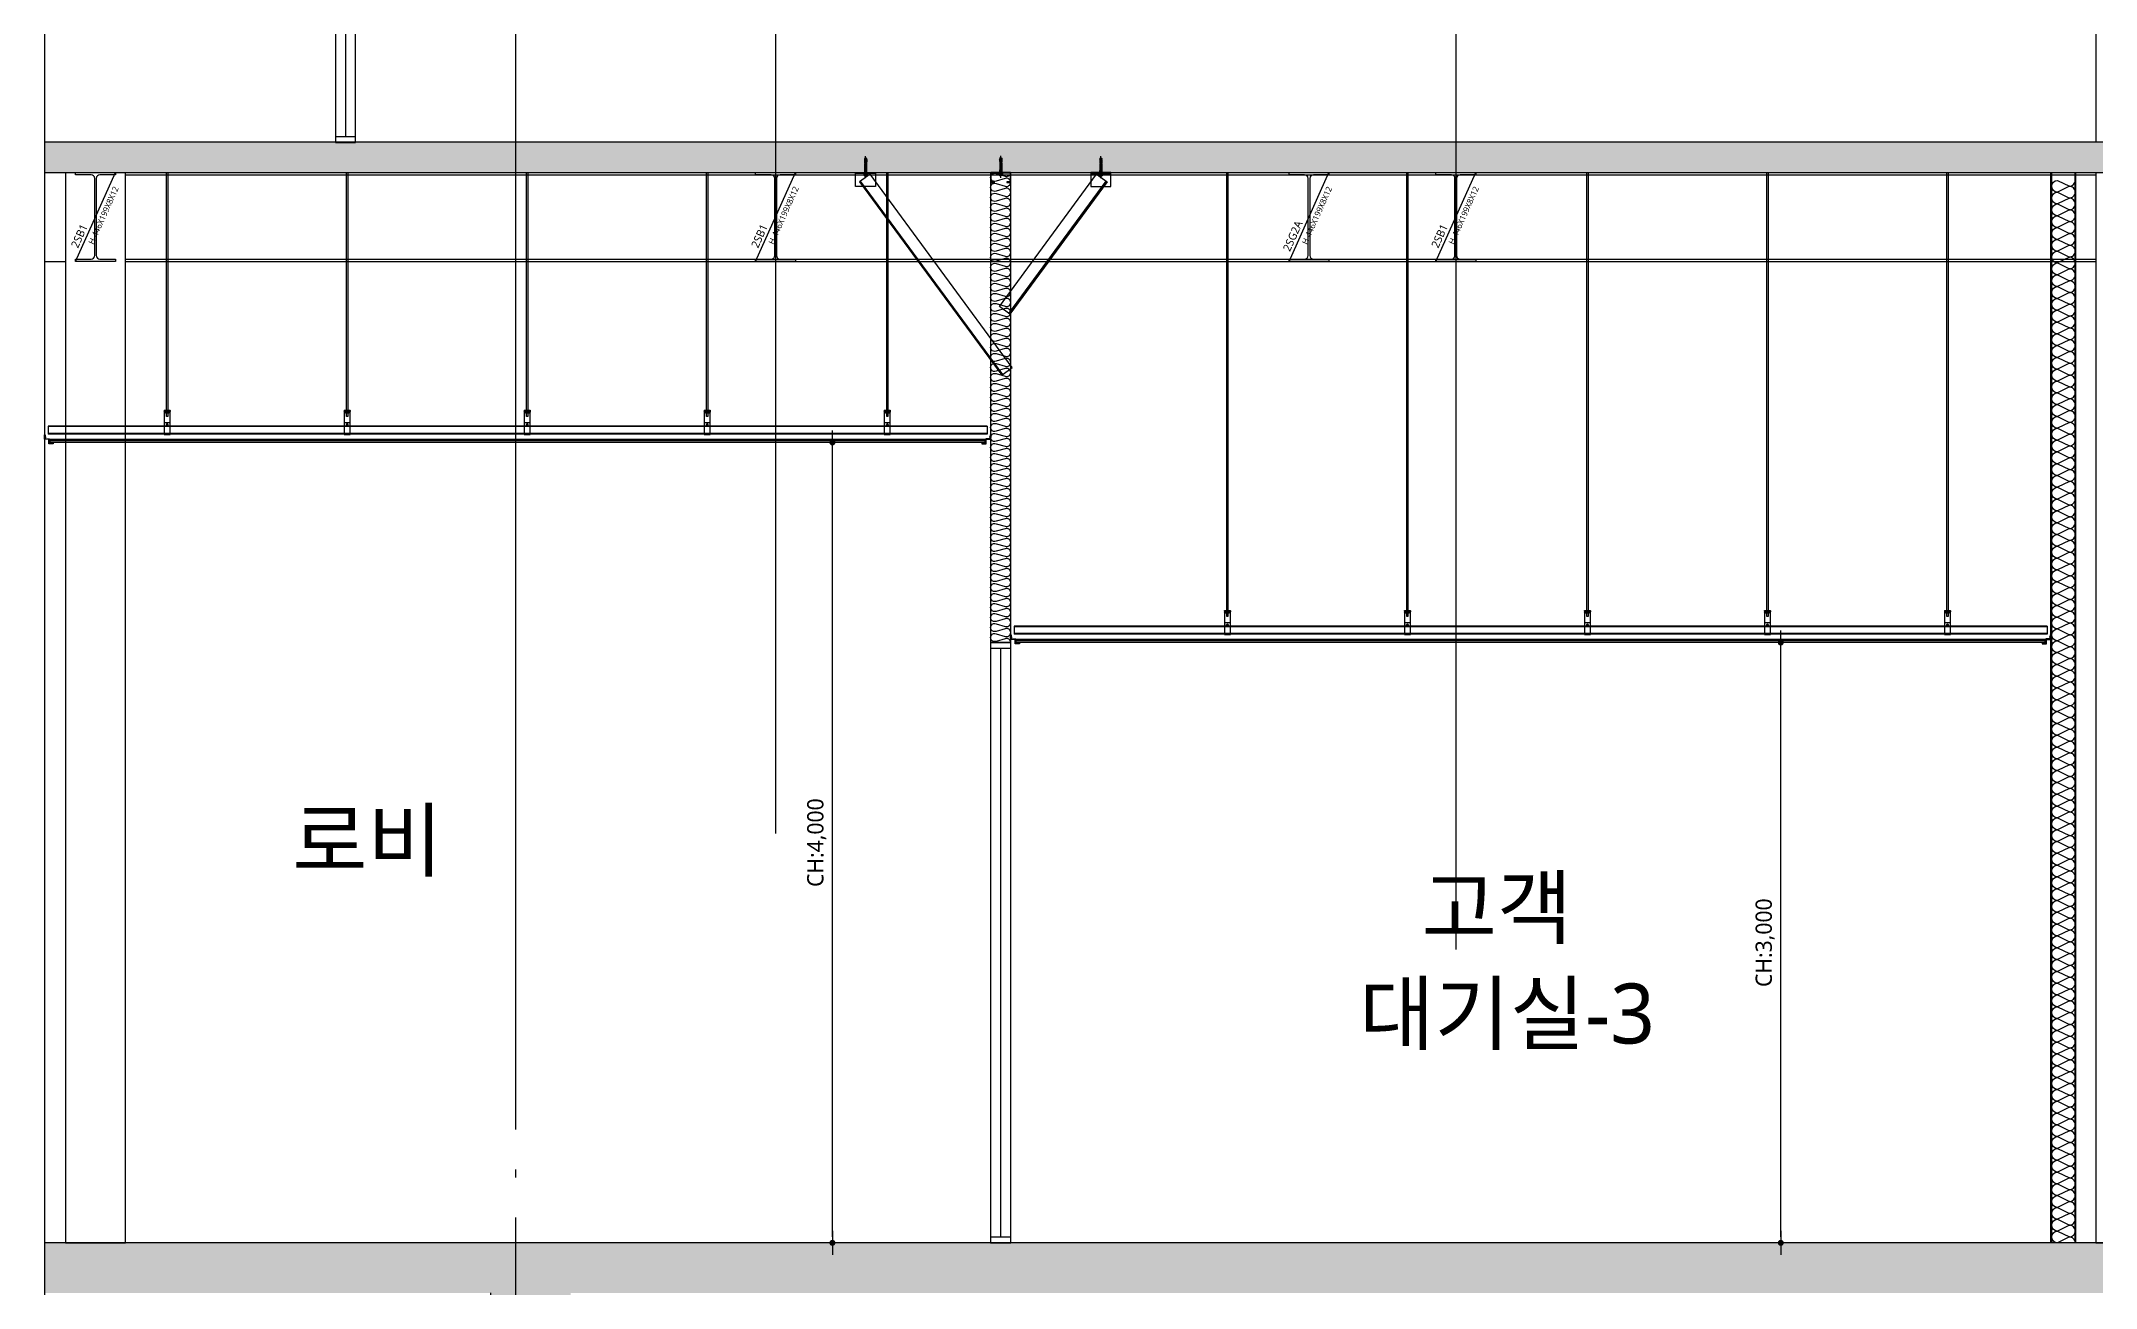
# Model space of a CAD drawing. Header units: millimetres. Extents: x 0 to 672800, y 0 to 118800.
# Drawn here: x 573920 to 584192, y 71770 to 78001 of the extents above; entities that cross this region are included whole.
import ezdxf
from ezdxf.enums import TextEntityAlignment as Align

# ---------------------------------------------------------------- set-up
doc = ezdxf.new("R2010")
doc.units = ezdxf.units.MM
doc.header["$LTSCALE"] = 200
doc.linetypes.add('CEN-GAUN', pattern=[32.2, 30, -1, 0.2, -1])
doc.layers.get('DEFPOINTS').update_dxf_attribs({"color": 137})
for name, color, linetype in [('0-S-col', 4, 'Continuous'), ('09GIRDER', 2, 'Continuous'), ('A-CON', 2, 'Continuous'), ('A-DET', 5, 'Continuous'), ('A-FLOR-STUD', 9, 'Continuous'), ('A-MET', 4, 'Continuous'), ('A-wall-유리파티션', 5, 'Continuous'), ('A_ME_B&N', 6, 'Continuous'), ('A_WAL_AS', 4, 'Continuous'), ('CEILING', 6, 'Continuous'), ('CEN', 1, 'CEN-GAUN'), ('ELE-6', 6, 'Continuous'), ('ELE-STL', 252, 'Continuous'), ('HAT-254', 254, 'Continuous'), ('HAT-INS', 252, 'Continuous'), ('Insul', 252, 'Continuous'), ('S-253', 252, 'Continuous'), ('WALL-GLASS', 4, 'Continuous')]:
    doc.layers.add(name, color=color, linetype=linetype)
doc.layers.add('check', color=61, linetype='Continuous', plot=False)
doc.layers.add('TXT-1', color=137, linetype='Continuous', plot=False)
doc.styles.add('$0$스타일1', font='malgun.ttf')
doc.styles.add('스타일1', font='malgun.ttf')
doc.dimstyles.new('CJA', dxfattribs={"dimscale": 300, "dimtxt": 2.7, "dimasz": 1, "dimexe": 2, "dimexo": 3, "dimgap": 1, "dimtad": 1, "dimdec": 0, "dimzin": 1, "dimdsep": 46, "dimlunit": 6, "dimtxsty": '$0$스타일1', "dimblk": 'CJDOT', "dimcen": 0.09, "dimdle": 1, "dimclrd": 256, "dimclre": 256, "dimclrt": 3, "dimadec": 0, "dimazin": 0, "dimtfac": 1, "dimtdec": 0, "dimtix": 1, "dimtmove": 2, "dimatfit": 3, "dimldrblk": 'CJDOT', "dimfxl": 1, "dimtolj": 1, "dimtzin": 1, "dimarcsym": 0})

# ---------------------------------------------------------------- blocks, each defined once
blk = doc.blocks.new('*U307')
at = {"layer": 'HAT-INS'}
for points in [[(0, 0, 0.414214), (0.25, 0.25), (0, 0.75, -1), (0.5, 0.75), (0.25, 0.25, 0.414214), (0.5, 0)], [(0.5, 0, 0.414214), (0.75, 0.25), (0.5, 0.75, -1), (1, 0.75), (0.75, 0.25, 0.414214), (1, 0)], [(1, 0, 0.414214), (1.25, 0.25), (1, 0.75, -1), (1.5, 0.75), (1.25, 0.25, 0.414214), (1.5, 0)], [(1.5, 0, 0.414214), (1.75, 0.25), (1.5, 0.75, -1), (2, 0.75), (1.75, 0.25, 0.414214), (2, 0)], [(2, 0, 0.414214), (2.25, 0.25), (2, 0.75, -1), (2.5, 0.75), (2.25, 0.25, 0.414214), (2.5, 0)], [(2.5, 0, 0.414214), (2.75, 0.25), (2.5, 0.75, -1), (3, 0.75), (2.75, 0.25, 0.414214), (3, 0)], [(3, 0, 0.414214), (3.25, 0.25), (3, 0.75, -1), (3.5, 0.75), (3.25, 0.25, 0.414214), (3.5, 0)], [(3.5, 0, 0.414214), (3.75, 0.25), (3.5, 0.75, -1), (4, 0.75), (3.75, 0.25, 0.414214), (4, 0)], [(4, 0, 0.414214), (4.25, 0.25), (4, 0.75, -1), (4.5, 0.75), (4.25, 0.25, 0.414214), (4.5, 0)], [(4.5, 0, 0.414214), (4.75, 0.25), (4.5, 0.75, -1), (5, 0.75), (4.75, 0.25, 0.414214), (5, 0)], [(5, 0, 0.414214), (5.25, 0.25), (5, 0.75, -1), (5.5, 0.75), (5.25, 0.25, 0.414214), (5.5, 0)], [(5.5, 0, 0.414214), (5.75, 0.25), (5.5, 0.75, -1), (6, 0.75), (5.75, 0.25, 0.414214), (6, 0)], [(6, 0, 0.414214), (6.25, 0.25), (6, 0.75, -1), (6.5, 0.75), (6.25, 0.25, 0.414214), (6.5, 0)], [(6.5, 0, 0.414214), (6.75, 0.25), (6.5, 0.75, -1), (7, 0.75), (6.75, 0.25, 0.414214), (7, 0)], [(7, 0, 0.414214), (7.25, 0.25), (7, 0.75, -1), (7.5, 0.75), (7.25, 0.25, 0.414214), (7.5, 0)], [(7.5, 0, 0.414214), (7.75, 0.25), (7.5, 0.75, -1), (8, 0.75), (7.75, 0.25, 0.414214), (8, 0)], [(8, 0, 0.414214), (8.25, 0.25), (8, 0.75, -1), (8.5, 0.75), (8.25, 0.25, 0.414214), (8.5, 0)], [(8.5, 0, 0.414214), (8.75, 0.25), (8.5, 0.75, -1), (9, 0.75), (8.75, 0.25, 0.414214), (9, 0)], [(9, 0, 0.414214), (9.25, 0.25), (9, 0.75, -1), (9.5, 0.75), (9.25, 0.25, 0.414214), (9.5, 0)], [(9.5, 0, 0.414214), (9.75, 0.25), (9.5, 0.75, -1), (10, 0.75), (9.75, 0.25, 0.414214), (10, 0)], [(10, 0, 0.414214), (10.25, 0.25), (10, 0.75, -1), (10.5, 0.75), (10.25, 0.25, 0.414214), (10.5, 0)], [(10.5, 0, 0.414214), (10.75, 0.25), (10.5, 0.75, -1), (11, 0.75), (10.75, 0.25, 0.414214), (11, 0)], [(11, 0, 0.414214), (11.25, 0.25), (11, 0.75, -1), (11.5, 0.75), (11.25, 0.25, 0.414214), (11.5, 0)], [(11.5, 0, 0.414214), (11.75, 0.25), (11.5, 0.75, -1), (12, 0.75), (11.75, 0.25, 0.414214), (12, 0)], [(12, 0, 0.414214), (12.25, 0.25), (12, 0.75, -1), (12.5, 0.75), (12.25, 0.25, 0.414214), (12.5, 0)], [(12.5, 0, 0.414214), (12.75, 0.25), (12.5, 0.75, -1), (13, 0.75), (12.75, 0.25, 0.414214), (13, 0)], [(13, 0, 0.414214), (13.25, 0.25), (13, 0.75, -1), (13.5, 0.75), (13.25, 0.25, 0.414214), (13.5, 0)], [(13.5, 0, 0.414214), (13.75, 0.25), (13.5, 0.75, -1), (14, 0.75), (13.75, 0.25, 0.414214), (14, 0)], [(14, 0, 0.414214), (14.25, 0.25), (14, 0.75, -1), (14.5, 0.75), (14.25, 0.25, 0.414214), (14.5, 0)], [(14.5, 0, 0.414214), (14.75, 0.25), (14.5, 0.75, -1), (15, 0.75), (14.75, 0.25, 0.414214), (15, 0)], [(15, 0, 0.414214), (15.25, 0.25), (15, 0.75, -1), (15.5, 0.75), (15.25, 0.25, 0.414214), (15.5, 0)], [(15.5, 0, 0.414214), (15.75, 0.25), (15.5, 0.75, -1), (16, 0.75), (15.75, 0.25, 0.414214), (16, 0)], [(16, 0, 0.414214), (16.25, 0.25), (16, 0.75, -1), (16.5, 0.75), (16.25, 0.25, 0.414214), (16.5, 0)], [(16.5, 0, 0.414214), (16.75, 0.25), (16.5, 0.75, -1), (17, 0.75), (16.75, 0.25, 0.414214), (17, 0)], [(17, 0, 0.414214), (17.25, 0.25), (17, 0.75, -1), (17.5, 0.75), (17.25, 0.25, 0.414214), (17.5, 0)], [(17.5, 0, 0.414214), (17.75, 0.25), (17.5, 0.75, -1), (18, 0.75), (17.75, 0.25, 0.414214), (18, 0)], [(18, 0, 0.414214), (18.25, 0.25), (18, 0.75, -1), (18.5, 0.75), (18.25, 0.25, 0.414214), (18.5, 0)], [(18.5, 0, 0.414214), (18.75, 0.25), (18.5, 0.75, -1), (19, 0.75), (18.75, 0.25, 0.414214), (19, 0)], [(19, 0, 0.414214), (19.25, 0.25), (19, 0.75, -1), (19.5, 0.75), (19.25, 0.25, 0.414214), (19.5, 0)], [(19.5, 0, 0.414214), (19.75, 0.25), (19.5, 0.75, -1), (20, 0.75), (19.75, 0.25, 0.414214), (20, 0)], [(20, 0, 0.414214), (20.25, 0.25), (20, 0.75, -1), (20.5, 0.75), (20.25, 0.25, 0.414214), (20.5, 0)], [(20.5, 0, 0.414214), (20.75, 0.25), (20.5, 0.75, -1), (21, 0.75), (20.75, 0.25, 0.414214), (21, 0)], [(21, 0, 0.414214), (21.25, 0.25), (21, 0.75, -1), (21.5, 0.75), (21.25, 0.25, 0.414214), (21.5, 0)], [(21.5, 0, 0.414214), (21.75, 0.25), (21.5, 0.75, -1), (22, 0.75), (21.75, 0.25, 0.414214), (22, 0)], [(22, 0, 0.414214), (22.25, 0.25), (22, 0.75, -1), (22.5, 0.75), (22.25, 0.25, 0.414214), (22.5, 0)], [(22.5, 0, 0.414214), (22.75, 0.25), (22.5, 0.75, -1), (23, 0.75), (22.75, 0.25, 0.414214), (23, 0)], [(23, 0, 0.414214), (23.25, 0.25), (23, 0.75, -1), (23.5, 0.75), (23.25, 0.25, 0.414214), (23.5, 0)], [(23.5, 0, 0.414214), (23.75, 0.25), (23.5, 0.75, -1), (24, 0.75), (23.75, 0.25, 0.414214), (24, 0)], [(24, 0, 0.414214), (24.25, 0.25), (24, 0.75, -1), (24.5, 0.75), (24.25, 0.25, 0.414214), (24.5, 0)], [(24.5, 0, 0.414214), (24.75, 0.25), (24.5, 0.75, -1), (25, 0.75), (24.75, 0.25, 0.414214), (25, 0)], [(25, 0, 0.414214), (25.25, 0.25), (25, 0.75, -1), (25.5, 0.75), (25.25, 0.25, 0.414214), (25.5, 0)], [(25.5, 0, 0.414214), (25.75, 0.25), (25.5, 0.75, -1), (26, 0.75), (25.75, 0.25, 0.414214), (26, 0)], [(26, 0, 0.414214), (26.25, 0.25), (26, 0.75, -1), (26.5, 0.75), (26.25, 0.25, 0.414214), (26.5, 0)], [(26.5, 0, 0.414214), (26.75, 0.25), (26.5, 0.75, -1), (27, 0.75), (26.75, 0.25, 0.414214), (27, 0)], [(27, 0, 0.414214), (27.25, 0.25), (27, 0.75, -1), (27.5, 0.75), (27.25, 0.25, 0.414214), (27.5, 0)], [(27.5, 0, 0.414214), (27.75, 0.25), (27.5, 0.75, -1), (28, 0.75), (27.75, 0.25, 0.414214), (28, 0)], [(28, 0, 0.414214), (28.25, 0.25), (28, 0.75, -1), (28.5, 0.75), (28.25, 0.25, 0.414214), (28.5, 0)], [(28.5, 0, 0.414214), (28.75, 0.25), (28.5, 0.75, -1), (29, 0.75), (28.75, 0.25, 0.414214), (29, 0)], [(29, 0, 0.414214), (29.25, 0.25), (29, 0.75, -1), (29.5, 0.75), (29.25, 0.25, 0.414214), (29.5, 0)], [(29.5, 0, 0.414214), (29.75, 0.25), (29.5, 0.75, -1), (30, 0.75), (29.75, 0.25, 0.414214), (30, 0)], [(30, 0, 0.414214), (30.25, 0.25), (30, 0.75, -1), (30.5, 0.75), (30.25, 0.25, 0.414214), (30.5, 0)], [(30.5, 0, 0.414214), (30.75, 0.25), (30.5, 0.75, -1), (31, 0.75), (30.75, 0.25, 0.414214), (31, 0)], [(31, 0, 0.414214), (31.25, 0.25), (31, 0.75, -1), (31.5, 0.75), (31.25, 0.25, 0.414214), (31.5, 0)], [(31.5, 0, 0.414214), (31.75, 0.25), (31.5, 0.75, -1), (32, 0.75), (31.75, 0.25, 0.414214), (32, 0)], [(32, 0, 0.414214), (32.25, 0.25), (32, 0.75, -1), (32.5, 0.75), (32.25, 0.25, 0.414214), (32.5, 0)], [(32.5, 0, 0.414214), (32.75, 0.25), (32.5, 0.75, -1), (33, 0.75), (32.75, 0.25, 0.414214), (33, 0)], [(33, 0, 0.414214), (33.25, 0.25), (33, 0.75, -1), (33.5, 0.75), (33.25, 0.25, 0.414214), (33.5, 0)], [(33.5, 0, 0.414214), (33.75, 0.25), (33.5, 0.75, -1), (34, 0.75), (33.75, 0.25, 0.414214), (34, 0)], [(34, 0, 0.414214), (34.25, 0.25), (34, 0.75, -1), (34.5, 0.75), (34.25, 0.25, 0.414214), (34.5, 0)], [(34.5, 0, 0.414214), (34.75, 0.25), (34.5, 0.75, -1), (35, 0.75), (34.75, 0.25, 0.414214), (35, 0)], [(35, 0, 0.414214), (35.25, 0.25), (35, 0.75, -1), (35.5, 0.75), (35.25, 0.25, 0.414214), (35.5, 0)], [(35.5, 0, 0.414214), (35.75, 0.25), (35.5, 0.75, -1), (36, 0.75), (35.75, 0.25, 0.414214), (36, 0)], [(36, 0, 0.414214), (36.25, 0.25), (36, 0.75, -1), (36.5, 0.75), (36.25, 0.25, 0.414214), (36.5, 0)], [(36.5, 0, 0.414214), (36.75, 0.25), (36.5, 0.75, -1), (37, 0.75), (36.75, 0.25, 0.414214), (37, 0)], [(37, 0, 0.414214), (37.25, 0.25), (37, 0.75, -1), (37.5, 0.75), (37.25, 0.25, 0.414214), (37.5, 0)], [(37.5, 0, 0.414214), (37.75, 0.25), (37.5, 0.75, -1), (38, 0.75), (37.75, 0.25, 0.414214), (38, 0)], [(38, 0, 0.414214), (38.25, 0.25), (38, 0.75, -1), (38.5, 0.75), (38.25, 0.25, 0.414214), (38.5, 0)], [(38.5, 0, 0.414214), (38.75, 0.25), (38.5, 0.75, -1), (39, 0.75), (38.75, 0.25, 0.414214), (39, 0)], [(39, 0, 0.414214), (39.25, 0.25), (39, 0.75, -1), (39.5, 0.75), (39.25, 0.25, 0.414214), (39.5, 0)], [(39.5, 0, 0.414214), (39.75, 0.25), (39.5, 0.75, -1), (40, 0.75), (39.75, 0.25, 0.414214), (40, 0)], [(40, 0, 0.414214), (40.25, 0.25), (40, 0.75, -1), (40.5, 0.75), (40.25, 0.25, 0.414214), (40.5, 0)], [(40.5, 0, 0.414214), (40.75, 0.25), (40.5, 0.75, -1), (41, 0.75), (40.75, 0.25, 0.414214), (41, 0)], [(41, 0, 0.414214), (41.25, 0.25), (41, 0.75, -1), (41.5, 0.75), (41.25, 0.25, 0.414214), (41.5, 0)], [(41.5, 0, 0.414214), (41.75, 0.25), (41.5, 0.75, -1), (42, 0.75), (41.75, 0.25, 0.414214), (42, 0)], [(42, 0, 0.414214), (42.25, 0.25), (42, 0.75, -1), (42.5, 0.75), (42.25, 0.25, 0.414214), (42.5, 0)], [(42.5, 0, 0.414214), (42.75, 0.25), (42.5, 0.75, -1), (43, 0.75), (42.75, 0.25, 0.414214), (43, 0)], [(43, 0, 0.414214), (43.25, 0.25), (43, 0.75, -1), (43.5, 0.75), (43.25, 0.25, 0.414214), (43.5, 0)], [(43.5, 0, 0.414214), (43.75, 0.25), (43.5, 0.75, -1), (44, 0.75), (43.75, 0.25, 0.414214), (44, 0)], [(44, 0, 0.414214), (44.25, 0.25), (44, 0.75, -1), (44.5, 0.75), (44.25, 0.25, 0.414214), (44.5, 0)], [(44.5, 0, 0.414214), (44.75, 0.25), (44.5, 0.75, -1), (45, 0.75), (44.75, 0.25, 0.414214), (45, 0)]]:
    blk.add_lwpolyline(points, format="xyb", dxfattribs=at)
blk = doc.blocks.new('*U192')
at = {"color": 1}
for p, q in [((304, 11), (316, 11)), ((5042, 11), (5030, 11)), ((336, -1), (5010, -1)), ((336, -16), (336, -1)), ((336, -8), (5010, -8)), ((336, -16), (5010, -16)), ((5010, -16), (5010, -1))]:
    blk.add_line(p, q, dxfattribs=at)
at = {"color": 8}
for p, q in [((326, 66), (326, 26)), ((326, 66), (5020, 66)), ((326, 63), (5020, 63)), ((326, 29), (5020, 29)), ((326, 26), (5020, 26)), ((840, 84), (810, 84)), ((832, 72), (818, 72)), ((825, 78), (825, 66)), ((1740, 84), (1710, 84)), ((1732, 72), (1718, 72)), ((1725, 78), (1725, 66)), ((2640, 84), (2610, 84)), ((2632, 72), (2618, 72)), ((2625, 78), (2625, 66)), ((3540, 84), (3510, 84)), ((3532, 72), (3518, 72)), ((3525, 78), (3525, 66)), ((4440, 84), (4410, 84)), ((4432, 72), (4418, 72)), ((4425, 78), (4425, 66)), ((5020, 66), (5020, 26))]:
    blk.add_line(p, q, dxfattribs=at)
for points in [[(822, 1334), (822, 114), (828, 114), (828, 1334)], [(1722, 1334), (1722, 114), (1728, 114), (1728, 1334)], [(2622, 1334), (2622, 114), (2628, 114), (2628, 1334)], [(3522, 1334), (3522, 114), (3528, 114), (3528, 1334)], [(4422, 1334), (4422, 114), (4428, 114), (4428, 1334)], [(840, 143), (839, 145), (811, 145), (810, 143), (810, 138), (811, 136), (839, 136), (840, 138), (810, 138)], [(816, 136), (816, 131), (834, 131), (834, 136)], [(1740, 143), (1739, 145), (1711, 145), (1710, 143), (1710, 138), (1711, 136), (1739, 136), (1740, 138), (1710, 138)], [(1716, 136), (1716, 131), (1734, 131), (1734, 136)], [(2640, 143), (2639, 145), (2611, 145), (2610, 143), (2610, 138), (2611, 136), (2639, 136), (2640, 138), (2610, 138)], [(2616, 136), (2616, 131), (2634, 131), (2634, 136)], [(3540, 143), (3539, 145), (3511, 145), (3510, 143), (3510, 138), (3511, 136), (3539, 136), (3540, 138), (3510, 138)], [(3516, 136), (3516, 131), (3534, 131), (3534, 136)], [(4440, 143), (4439, 145), (4411, 145), (4410, 143), (4410, 138), (4411, 136), (4439, 136), (4440, 138), (4410, 138)], [(4416, 136), (4416, 131), (4434, 131), (4434, 136)]]:
    blk.add_lwpolyline(points, dxfattribs=at)
for points in [[(810, 143), (840, 143), (840, 24), (810, 24)], [(1710, 143), (1740, 143), (1740, 24), (1710, 24)], [(2610, 143), (2640, 143), (2640, 24), (2610, 24)], [(3510, 143), (3540, 143), (3540, 24), (3510, 24)], [(4410, 143), (4440, 143), (4440, 24), (4410, 24)]]:
    blk.add_lwpolyline(points, close=True, dxfattribs=at)
at = {"color": 6}
for points in [[(333, -19), (352, -19), (352, -22), (330, -22), (330, 0), (308, 0), (308, 22), (311, 22), (311, 3), (333, 3)], [(5013, -19), (4994, -19), (4994, -22), (5016, -22), (5016, 0), (5038, 0), (5038, 22), (5035, 22), (5035, 3), (5013, 3)]]:
    blk.add_lwpolyline(points, close=True, dxfattribs=at)
at = {"color": 8}
for centre, radius in [((825, 72), 4.25), ((825, 72), 3.25), ((1725, 72), 4.25), ((1725, 72), 3.25), ((2625, 72), 4.25), ((2625, 72), 3.25), ((3525, 72), 4.25), ((3525, 72), 3.25), ((4425, 72), 4.25), ((4425, 72), 3.25)]:
    blk.add_circle(centre, radius, dxfattribs=at)
blk = doc.blocks.new('CJDOT')
blk.add_line((-2, 0), (2, 0))
at = {"const_width": 0.5}
blk.add_lwpolyline([(-0.25, 0, 1), (0.25, 0, 1)], format="xyb", close=True, dxfattribs=at)
blk = doc.blocks.new('*D374')
at = {"layer": 'check', "lineweight": -2, "transparency": 16777216}
for p, q in [((583035, 74995), (582557, 74995)), ((582617, 72025), (582617, 74965)), ((583027, 71995), (582557, 71995))]:
    blk.add_line(p, q, dxfattribs=at)
at = {"layer": 'DEFPOINTS', "color": 0, "transparency": 16777216}
for p in [(582617, 74995), (583125, 74995), (583117, 71995)]:
    blk.add_point(p, dxfattribs=at)
at = {"layer": 'check', "lineweight": -2, "transparency": 16777216, "xscale": 30, "yscale": 30, "zscale": 30}
for p, rotation in [((582617, 74995), 90), ((582617, 71995), 270)]:
    blk.add_blockref('CJDOT', p, dxfattribs=dict(at, rotation=rotation))
at = {"layer": 'check', "transparency": 16777216, "insert": (582539, 73495), "char_height": 81, "attachment_point": 5, "rotation": 90, "style": '$0$스타일1'}
blk.add_mtext('\\A1;CH:3,000', dxfattribs=at)
blk = doc.blocks.new('*U342')
at = {"layer": 'A-wall-유리파티션'}
for p, q in [((107600, 48803), (107500, 48803)), ((107500, 45863), (107600, 45863))]:
    blk.add_line(p, q, dxfattribs=at)
blk.add_lwpolyline([(107600, 48833), (107500, 48833), (107500, 45833), (107600, 45833), (107600, 48833)], dxfattribs=at)
at = {"layer": 'WALL-GLASS'}
blk.add_line((107550, 45863), (107550, 48803), dxfattribs=at)
blk = doc.blocks.new('*U330')
at = {"layer": 'A-wall-유리파티션'}
for p, q in [((107600, 48803), (107500, 48803)), ((107500, 45863), (107600, 45863))]:
    blk.add_line(p, q, dxfattribs=at)
blk.add_lwpolyline([(107600, 48833), (107500, 48833), (107500, 45833), (107600, 45833), (107600, 48833)], dxfattribs=at)
at = {"layer": 'WALL-GLASS'}
blk.add_line((107550, 45863), (107550, 48803), dxfattribs=at)
blk = doc.blocks.new('*U336')
at = {"color": 1}
for p, q in [((304, 11), (316, 11)), ((5513, 11), (5501, 11)), ((336, -1), (5480, -1)), ((336, -16), (336, -1)), ((336, -8), (5480, -8)), ((336, -16), (5480, -16)), ((5480, -16), (5480, -1))]:
    blk.add_line(p, q, dxfattribs=at)
at = {"color": 8}
for p, q in [((326, 66), (326, 26)), ((326, 66), (5490, 66)), ((326, 63), (5490, 63)), ((326, 29), (5490, 29)), ((326, 26), (5490, 26)), ((840, 84), (810, 84)), ((832, 72), (818, 72)), ((825, 78), (825, 66)), ((1740, 84), (1710, 84)), ((1732, 72), (1718, 72)), ((1725, 78), (1725, 66)), ((2640, 84), (2610, 84)), ((2632, 72), (2618, 72)), ((2625, 78), (2625, 66)), ((3540, 84), (3510, 84)), ((3532, 72), (3518, 72)), ((3525, 78), (3525, 66)), ((4440, 84), (4410, 84)), ((4432, 72), (4418, 72)), ((4425, 78), (4425, 66)), ((5490, 66), (5490, 26))]:
    blk.add_line(p, q, dxfattribs=at)
for points in [[(822, 2334), (822, 114), (828, 114), (828, 2334)], [(1722, 2334), (1722, 114), (1728, 114), (1728, 2334)], [(2622, 2334), (2622, 114), (2628, 114), (2628, 2334)], [(3522, 2334), (3522, 114), (3528, 114), (3528, 2334)], [(4422, 2334), (4422, 114), (4428, 114), (4428, 2334)], [(840, 143), (839, 145), (811, 145), (810, 143), (810, 138), (811, 136), (839, 136), (840, 138), (810, 138)], [(816, 136), (816, 131), (834, 131), (834, 136)], [(1740, 143), (1739, 145), (1711, 145), (1710, 143), (1710, 138), (1711, 136), (1739, 136), (1740, 138), (1710, 138)], [(1716, 136), (1716, 131), (1734, 131), (1734, 136)], [(2640, 143), (2639, 145), (2611, 145), (2610, 143), (2610, 138), (2611, 136), (2639, 136), (2640, 138), (2610, 138)], [(2616, 136), (2616, 131), (2634, 131), (2634, 136)], [(3540, 143), (3539, 145), (3511, 145), (3510, 143), (3510, 138), (3511, 136), (3539, 136), (3540, 138), (3510, 138)], [(3516, 136), (3516, 131), (3534, 131), (3534, 136)], [(4440, 143), (4439, 145), (4411, 145), (4410, 143), (4410, 138), (4411, 136), (4439, 136), (4440, 138), (4410, 138)], [(4416, 136), (4416, 131), (4434, 131), (4434, 136)]]:
    blk.add_lwpolyline(points, dxfattribs=at)
for points in [[(810, 143), (840, 143), (840, 24), (810, 24)], [(1710, 143), (1740, 143), (1740, 24), (1710, 24)], [(2610, 143), (2640, 143), (2640, 24), (2610, 24)], [(3510, 143), (3540, 143), (3540, 24), (3510, 24)], [(4410, 143), (4440, 143), (4440, 24), (4410, 24)]]:
    blk.add_lwpolyline(points, close=True, dxfattribs=at)
at = {"color": 6}
for points in [[(333, -19), (352, -19), (352, -22), (330, -22), (330, 0), (308, 0), (308, 22), (311, 22), (311, 3), (333, 3)], [(5483, -19), (5464, -19), (5464, -22), (5486, -22), (5486, 0), (5508, 0), (5508, 22), (5505, 22), (5505, 3), (5483, 3)]]:
    blk.add_lwpolyline(points, close=True, dxfattribs=at)
at = {"color": 8}
for centre, radius in [((825, 72), 4.25), ((825, 72), 3.25), ((1725, 72), 4.25), ((1725, 72), 3.25), ((2625, 72), 4.25), ((2625, 72), 3.25), ((3525, 72), 4.25), ((3525, 72), 3.25), ((4425, 72), 4.25), ((4425, 72), 3.25)]:
    blk.add_circle(centre, radius, dxfattribs=at)
blk = doc.blocks.new('*D380')
at = {"layer": 'check', "lineweight": -2, "transparency": 16777216}
for p, q in [((577921, 75995), (577816, 75995)), ((577876, 72025), (577876, 75965)), ((577911, 71995), (577816, 71995))]:
    blk.add_line(p, q, dxfattribs=at)
at = {"layer": 'DEFPOINTS', "color": 0, "transparency": 16777216}
for p in [(577876, 75995), (578011, 75995), (578001, 71995)]:
    blk.add_point(p, dxfattribs=at)
at = {"layer": 'check', "lineweight": -2, "transparency": 16777216, "xscale": 30, "yscale": 30, "zscale": 30}
for p, rotation in [((577876, 75995), 90), ((577876, 71995), 270)]:
    blk.add_blockref('CJDOT', p, dxfattribs=dict(at, rotation=rotation))
at = {"layer": 'check', "transparency": 16777216, "insert": (577798, 73995), "char_height": 81, "attachment_point": 5, "rotation": 90, "style": '$0$스타일1'}
blk.add_mtext('\\A1;CH:4,000', dxfattribs=at)
blk = doc.blocks.new('M10 ANCHOR')
at = {"layer": 'A_ME_B&N', "color": 8}
for p, q in [((-2, 23), (107, 23)), ((7, 26), (7, 19)), ((7, 26), (8, 26)), ((8, 19), (7, 19)), ((8, 19), (8, 26)), ((8, 26), (10, 26)), ((8, 19), (10, 19)), ((11, 28), (10, 26)), ((10, 27), (12, 27)), ((10, 26), (10, 19)), ((11, 18), (10, 19)), ((10, 18), (12, 18)), ((11, 28), (11, 18)), ((12, 28), (11, 28)), ((12, 18), (11, 18)), ((12, 31), (13, 32)), ((12, 14), (12, 31)), ((12, 14), (13, 13)), ((19, 32), (13, 32)), ((19, 27), (13, 27)), ((19, 18), (13, 18)), ((19, 13), (13, 13)), ((20, 31), (19, 32)), ((20, 14), (19, 13)), ((20, 12), (20, 33)), ((22, 33), (20, 33)), ((22, 12), (20, 12)), ((22, 12), (22, 33)), ((71, 28), (22, 28)), ((22, 27), (37, 27)), ((71, 18), (22, 18)), ((22, 18), (37, 18)), ((37, 28), (37, 18)), ((39, 28), (39, 18)), ((39, 18), (39, 18)), ((71, 28), (71, 18)), ((71, 19), (71, 27)), ((74, 26), (71, 26)), ((74, 19), (71, 19)), ((74, 21), (74, 28)), ((86, 28), (74, 28)), ((75, 21), (74, 21)), ((75, 20), (74, 20)), ((74, 20), (74, 18)), ((83, 17), (74, 18)), ((85, 26), (83, 26)), ((87, 22), (83, 22)), ((87, 20), (83, 20)), ((83, 17), (83, 17)), ((85, 17), (83, 17)), ((84, 24), (84, 27)), ((84, 18), (84, 16)), ((88, 17), (85, 17)), ((88, 24), (88, 27)), ((88, 18), (88, 17)), ((88, 18), (88, 16)), ((88, 17), (88, 16)), ((89, 17), (88, 16)), ((91, 17), (89, 17)), ((90, 27), (91, 28)), ((91, 28), (91, 18)), ((96, 28), (91, 28)), ((91, 18), (91, 17)), ((91, 18), (91, 18)), ((96, 18), (91, 18)), ((96, 18), (96, 28)), ((97, 26), (96, 28)), ((96, 18), (97, 19)), ((97, 19), (97, 26))]:
    blk.add_line(p, q, dxfattribs=at)
blk.add_lwpolyline([(83, 26), (84, 25), (85, 25), (85, 26), (84, 27), (83, 26)], close=True, dxfattribs=at)
for points in [[(91, 25), (91, 24), (90, 23), (89, 22), (88, 22), (87, 22)], [(91, 18), (90, 18), (89, 19), (88, 19), (87, 20)], [(89, 28), (90, 28), (91, 27), (91, 26), (91, 25)]]:
    blk.add_lwpolyline(points, dxfattribs=at)
for centre, radius, start, end in [((16, 30), 4.34, 145.5615, 214.4385), ((28, 23), 16.2, 162.383, 197.617), ((16, 15), 4.34, 145.5615, 214.4385), ((16, 30), 4.34, 325.5615, 34.4385), ((4, 23), 16.2, 342.383, 17.617), ((16, 15), 4.34, 325.5615, 34.4385), ((71, 27), 0.383, 180, 270), ((71, 19), 0.383, 90, 180), ((75, 21), 0.618, 278.5979, 81.402), ((83, 21), 0.945, 96.1253, 252.1482), ((83, 17), 0.126, 7.3502, 87.3502), ((83, 11), 6.36, 78.4927, 96.2076), ((85, 17), 0.126, 87.3502, 154.0901), ((86, 16), 12.5, 78.7007, 93), ((87, 25), 2.05, 308.033, 57.967), ((98, 26), 10.5, 173.798, 192.202), ((85, 14), 5.03, 40.2631, 53.3507)]:
    blk.add_arc(centre, radius, start, end, dxfattribs=at)
blk = doc.blocks.new('PANEL-TOP')
at = {"layer": 'A-DET', "color": 251}
for p, q in [((10, -1010), (-701, -44)), ((41, -705), (527, -44))]:
    blk.add_line(p, q, dxfattribs=at)
for points in [[(57, -975), (-653, -9), (-705, -48), (5, -1014), (57, -975)], [(-6, -670), (479, -9), (532, -48), (46, -708), (-6, -670)]]:
    blk.add_lwpolyline(points, dxfattribs=at)
at = {"layer": 'A-FLOR-STUD'}
for p, q in [((-625, -5), (-725, -5)), ((451, -5), (551, -5))]:
    blk.add_line(p, q, dxfattribs=at)
for points in [[(-625, -70), (-725, -70), (-725, 0), (-625, 0)], [(451, -70), (551, -70), (551, 0), (451, 0)]]:
    blk.add_lwpolyline(points, close=True, dxfattribs=at)
at = {"layer": 'A-MET'}
blk.add_lwpolyline([(47, -45, -0.414214), (45, -47), (30, -47), (30, -50), (45, -50, 0.414214), (50, -45), (50, -5, 0.414214), (45, 0), (-45, 0, 0.414214), (-50, -5), (-50, -45, 0.414214), (-45, -50), (-30, -50), (-30, -47), (-45, -47, -0.414214), (-47, -45), (-47, -5, -0.414214), (-45, -3), (45, -3, -0.414214), (47, -5)], format="xyb", close=True, dxfattribs=at)
at = {"layer": 'A_WAL_AS'}
blk.add_lwpolyline([(-50, 0), (-50, -2350), (50, -2350), (50, 0)], dxfattribs=at)
at = {"layer": 'Insul'}
blk.add_lwpolyline([(50, -2350, 0.524856), (23, -2331), (-23, -2344, -1.449198), (-23, -2306), (23, -2319, 0.524856), (50, -2300, 0.524856), (23, -2281), (-23, -2294, -1.449198), (-23, -2256), (23, -2269, 0.524856), (50, -2250, 0.524856), (23, -2231), (-23, -2244, -1.449198), (-23, -2206), (23, -2219, 0.524856), (50, -2200, 0.524856), (23, -2181), (-23, -2194, -1.449198), (-23, -2156), (23, -2169, 0.524856), (50, -2150, 0.524856), (23, -2131), (-23, -2144, -1.449198), (-23, -2106), (23, -2119, 0.524856), (50, -2100, 0.524856), (23, -2081), (-23, -2094, -1.449198), (-23, -2056), (23, -2069, 0.524856), (50, -2050, 0.524856), (23, -2031), (-23, -2044, -1.449198), (-23, -2006), (23, -2019, 0.524856), (50, -2000, 0.524856), (23, -1981), (-23, -1994, -1.449198), (-23, -1956), (23, -1969, 0.524856), (50, -1950, 0.524856), (23, -1931), (-23, -1944, -1.449198), (-23, -1906), (23, -1919, 0.524856), (50, -1900, 0.524856), (23, -1881), (-23, -1894, -1.449198), (-23, -1856), (23, -1869, 0.524856), (50, -1850, 0.524856), (23, -1831), (-23, -1844, -1.449198), (-23, -1806), (23, -1819, 0.524856), (50, -1800, 0.524856), (23, -1781), (-23, -1794, -1.449198), (-23, -1756), (23, -1769, 0.524856), (50, -1750, 0.524856), (23, -1731), (-23, -1744, -1.449198), (-23, -1706), (23, -1719, 0.524856), (50, -1700, 0.524856), (23, -1681), (-23, -1694, -1.449198), (-23, -1656), (23, -1669, 0.524856), (50, -1650, 0.524856), (23, -1631), (-23, -1644, -1.449198), (-23, -1606), (23, -1619, 0.524856), (50, -1600, 0.524856), (23, -1581), (-23, -1594, -1.449198), (-23, -1556), (23, -1569, 0.524856), (50, -1550, 0.524856), (23, -1531), (-23, -1544, -1.449198), (-23, -1506), (23, -1519, 0.524856), (50, -1500, 0.524856), (23, -1481), (-23, -1494, -1.449198), (-23, -1456), (23, -1469, 0.524856), (50, -1450, 0.524856), (23, -1431), (-23, -1444, -1.449198), (-23, -1406), (23, -1419, 0.524856), (50, -1400, 0.524856), (23, -1381), (-23, -1394, -1.449198), (-23, -1356), (23, -1369, 0.524856), (50, -1350, 0.524856), (23, -1331), (-23, -1344, -1.449198), (-23, -1306), (23, -1319, 0.524856), (50, -1300, 0.524856), (23, -1281), (-23, -1294, -1.449198), (-23, -1256), (23, -1269, 0.524856), (50, -1250, 0.524856), (23, -1231), (-23, -1244, -1.449198), (-23, -1206), (23, -1219, 0.524856), (50, -1200, 0.524856), (23, -1181), (-23, -1194, -1.449198), (-23, -1156), (23, -1169, 0.524856), (50, -1150, 0.524856), (23, -1131), (-23, -1144, -1.449198), (-23, -1106), (23, -1119, 0.524856), (50, -1100, 0.524856), (23, -1081), (-23, -1094, -1.449198), (-23, -1056), (23, -1069, 0.524856), (50, -1050, 0.524856), (23, -1031), (-23, -1044, -1.449198), (-23, -1006), (23, -1019, 0.524856), (50, -1000, 0.524856), (23, -981), (-23, -994, -1.449198), (-23, -956), (23, -969, 0.524856), (50, -950, 0.524856), (23, -931), (-23, -944, -1.449198), (-23, -906), (23, -919, 0.524856), (50, -900, 0.524856), (23, -881), (-23, -894, -1.449198), (-23, -856), (23, -869, 0.524856), (50, -850, 0.524856), (23, -831), (-23, -844, -1.449198), (-23, -806), (23, -819, 0.524856), (50, -800, 0.524856), (23, -781), (-23, -794, -1.449198), (-23, -756), (23, -769, 0.524856), (50, -750, 0.524856), (23, -731), (-23, -744, -1.449198), (-23, -706), (23, -719, 0.524856), (50, -700, 0.524856), (23, -681), (-23, -694, -1.449198), (-23, -656), (23, -669, 0.524856), (50, -650, 0.524856), (23, -631), (-23, -644, -1.449198), (-23, -606), (23, -619, 0.524856), (50, -600, 0.524856), (23, -581), (-23, -594, -1.449198), (-23, -556), (23, -569, 0.524856), (50, -550, 0.524856), (23, -531), (-23, -544, -1.449198), (-23, -506), (23, -519, 0.524856), (50, -500, 0.524856), (23, -481), (-23, -494, -1.449198), (-23, -456), (23, -469, 0.524856), (50, -450, 0.524856), (23, -431), (-23, -444, -1.449198), (-23, -406), (23, -419, 0.524856), (50, -400, 0.524856), (23, -381), (-23, -394, -1.449198), (-23, -356), (23, -369, 0.524856), (50, -350, 0.524856), (23, -331), (-23, -344, -1.449198), (-23, -306), (23, -319, 0.524856), (50, -300, 0.524856), (23, -281), (-23, -294, -1.449198), (-23, -256), (23, -269, 0.524856), (50, -250, 0.524856), (23, -231), (-23, -244, -1.449198), (-23, -206), (23, -219, 0.524856), (50, -200, 0.524856), (23, -181), (-23, -194, -1.449198), (-23, -156), (23, -169, 0.524856), (50, -150, 0.524856), (23, -131), (-23, -144, -1.449198), (-23, -106), (23, -119, 0.524856), (50, -100, 0.524856), (23, -81), (-23, -94, -1.449198), (-23, -56), (23, -69, 0.524856), (50, -50, 0.524856), (23, -31), (-23, -44, -1.449198), (-23, -6), (23, -19, 0.316435), (45, -13, 0.316435)], format="xyb", dxfattribs=at)
at = {"layer": 'A_ME_B&N', "extrusion": (0, 0, -1), "xscale": -1, "zscale": -1, "rotation": 270.0000013406914}
blk.add_blockref('M10 ANCHOR', (652, -27), dxfattribs=at)
at = {"layer": 'A_ME_B&N', "extrusion": (0, 0, -1), "zscale": -1}
for p, rotation in [((23, -25), 90), ((-478, -27), 89.99999865930859)]:
    blk.add_blockref('M10 ANCHOR', p, dxfattribs=dict(at, rotation=rotation))
blk = doc.blocks.new('SG-2SB1')
at = {"layer": '09GIRDER'}
blk.add_lwpolyline([(-100, -434), (-22, -434, 0.414214), (-4, -416), (-4, -30, 0.414214), (-22, -12), (-100, -12), (-100, 0), (100, 0), (100, -12), (22, -12, 0.414214), (4, -30), (4, -416, 0.414214), (22, -434), (100, -434), (100, -446), (-100, -446)], format="xyb", close=True, dxfattribs=at)
at = {"layer": 'DEFPOINTS'}
blk.add_line((-100, -446), (100, 0), dxfattribs=at)
at = {"layer": 'DEFPOINTS', "style": '스타일1'}
for s, height, p in [('H-446X199X8X12', 30, (40, -215)), ('2SB1', 40, (-81, -318, 0))]:
    blk.add_text(s, height=height, rotation=65.9541, dxfattribs=at).set_placement(p, align=Align.MIDDLE_CENTER)

msp = doc.modelspace()

# ---------------------------------------------------------------- hatches: boundary and pattern name
at = {"layer": 'HAT-254'}
h = msp.add_hatch(color=256, dxfattribs=at)
h.dxf.hatch_style = 1
h.paths.add_polyline_path([(573937.6, 77494.9), (573937.6, 77344.9), (597642.3, 77344.9), (597642.3, 77494.9)])
h = msp.add_hatch(color=256, dxfattribs=at)
h.dxf.hatch_style = 1
h.paths.add_polyline_path([(597692.3, 71994.9), (573937.6, 71994.9), (573937.6, 71744.9), (576167.3, 71744.9), (576167.3, 69494.9), (575642.3, 69494.9), (575642.3, 68994.9), (594892.3, 68994.9), (594892.3, 67094.9), (596792.3, 67094.9), (596792.3, 67994.9), (598217.3, 67994.9), (598217.3, 68494.9), (597692.3, 68494.9)])
h.paths.add_polyline_path([(576567.3, 71744.9), (576567.3, 71394.9), (576417.3, 71394.9), (576417.3, 69494.9), (595392.3, 69494.9), (595392.3, 67594.9), (596292.3, 67594.9), (596292.3, 68494.9), (597442.3, 68494.9), (597442.3, 71294.9), (597292.3, 71294.9), (597292.3, 71744.9)])

# ---------------------------------------------------------------- linework, layer by layer
at = {"layer": '0-S-col', "color": 8}
for points in [[(584592.3, 77494.9), (584592.3, 81844.9), (584192.3, 81844.9), (584192.3, 77494.9)], [(574042.3, 77344.9), (574042.3, 71994.9), (574342.3, 71994.9), (574342.3, 77344.9)], [(584192.3, 77344.9), (584192.3, 71994.9), (584592.3, 71994.9), (584592.3, 77344.9)]]:
    msp.add_lwpolyline(points, dxfattribs=at)
at = {"layer": 'A-CON'}
for points in [[(573937.6, 77344.9), (597642.3, 77344.9), (597642.3, 77494.9), (573937.6, 77494.9)], [(576167.3, 71744.9), (576167.3, 69494.9), (575642.3, 69494.9), (575642.3, 68994.9), (594892.3, 68994.9), (594892.3, 67094.9), (596792.3, 67094.9), (596792.3, 67994.9), (598217.3, 67994.9), (598217.3, 68494.9), (597692.3, 68494.9), (597692.3, 71994.9), (573937.6, 71994.9)]]:
    msp.add_lwpolyline(points, dxfattribs=at)
at = {"layer": 'CEN'}
for p, q in [((576292.3, 91441.6), (576292.3, 65441.6)), ((605801.1, 77494.9), (570337.6, 77494.9)), ((605801.1, 71994.9), (570337.6, 71994.9))]:
    msp.add_line(p, q, dxfattribs=at)
at = {"layer": 'DEFPOINTS'}
for p, q in [((577592.3, 83594.9), (577592.3, 74040.4)), ((580992.3, 83594.9), (580992.3, 73460.4)), ((580159.1, 76898.9), (580358.1, 77344.9))]:
    msp.add_line(p, q, dxfattribs=at)
msp.add_lwpolyline([(602201.1, 65441.6), (602201.1, 88994.9), (573937.6, 88994.9), (573937.6, 65441.6)], close=True, dxfattribs=at)
at = {"layer": 'DEFPOINTS', "flags": 128}
msp.add_lwpolyline([(580159.1, 76910.9), (580236.6, 76910.9, 0.4142136), (580254.6, 76928.9), (580254.6, 77314.9, 0.4142136), (580236.6, 77332.9), (580159.1, 77332.9), (580159.1, 77344.9), (580358.1, 77344.9), (580358.1, 77332.9), (580280.6, 77332.9, 0.4142136), (580262.6, 77314.9), (580262.6, 76928.9, 0.4142136), (580280.6, 76910.9), (580358.1, 76910.9), (580358.1, 76898.9), (580159.1, 76898.9)], format="xyb", close=True, dxfattribs=at)
at = {"layer": 'ELE-6'}
for p, q in [((583967.3, 71994.9), (583967.3, 77344.9)), ((584092.3, 71994.9), (584092.3, 77344.9))]:
    msp.add_line(p, q, dxfattribs=at)
at = {"layer": 'ELE-STL'}
for p, q in [((574342.3, 77332.9), (584192.3, 77332.9)), ((573937.6, 76898.9), (574042.3, 76898.9)), ((574342.3, 76910.9), (584192.3, 76910.9)), ((574342.3, 76898.9), (584192.3, 76898.9))]:
    msp.add_line(p, q, dxfattribs=at)
at = {"layer": 'HAT-INS'}
for p, q in [((583971.3, 71994.9), (583971.3, 77344.9)), ((584088.3, 71994.9), (584088.3, 77344.9))]:
    msp.add_line(p, q, dxfattribs=at)

# ---------------------------------------------------------------- block references
at = {"layer": 'CEILING', "lineweight": -3, "xscale": -1}
for name, p in [('*U192', (578975.5, 76010.9)), ('*U336', (584275.5, 75010.9))]:
    msp.add_blockref(name, p, dxfattribs=at)
at = {"layer": 'ELE-6', "rotation": 179.9999932588756}
for name, p in [('*U330', (682992.3, 126327.7)), ('*U342', (686267.3, 120827.7))]:
    msp.add_blockref(name, p, dxfattribs=at)
at = {"layer": 'ELE-6'}
msp.add_blockref('PANEL-TOP', (578717.3, 77344.9), dxfattribs=at)
at = {"layer": 'HAT-INS', "xscale": 118.0000000000002, "yscale": 118.0000000000002, "zscale": 118.0000000000002, "rotation": 90}
msp.add_blockref('*U307', (584089.3, 71994.9), dxfattribs=at)
at = {"layer": 'S-253'}
for p in [(574192.3, 77344.9), (577592.3, 77344.9), (580992.3, 77344.9)]:
    msp.add_blockref('SG-2SB1', p, dxfattribs=at)

# ---------------------------------------------------------------- texts
at = {"layer": 'DEFPOINTS', "style": '스타일1'}
for s, height, p in [('H-446X199X8X12', 30, (580298.4, 77129.5)), ('2SG2A', 40, (580177.3, 77027, 0))]:
    msp.add_text(s, height=height, rotation=65.95413, dxfattribs=at).set_placement(p, align=Align.MIDDLE_CENTER)
at = {"layer": 'TXT-1', "style": '스타일1'}
for s, p in [('로비', (575551.9, 74006.9)), ('고객 ', (581248.9, 73670.9)), ('대기실-3', (581248.9, 73141.2))]:
    msp.add_text(s, height=300, dxfattribs=at).set_placement(p, align=Align.MIDDLE_CENTER)

# ---------------------------------------------------------------- dimensions: what is measured, and where the dimension line sits
at = {"layer": 'check'}
for base, p1, p2, picture, middle in [((577876.5, 75994.9), (578001.1, 71994.9), (578011.1, 75994.9), '*D380', (577797.8, 73994.9)), ((582617.4, 74994.9), (583117, 71994.9), (583124.5, 74994.9), '*D374', (582538.7, 73494.9))]:
    dim = msp.add_linear_dim(base=base, p1=p1, p2=p2, angle=270, text='CH:<>', dimstyle='CJA', override={"dimscale": 30, "dimclrd": 256, "dimclre": 256, "dimclrt": 256}, dxfattribs=at)
    dim.commit()
    dim.dimension.update_dxf_attribs({"geometry": picture, "text_midpoint": middle})

doc.saveas('drawing.dxf')
